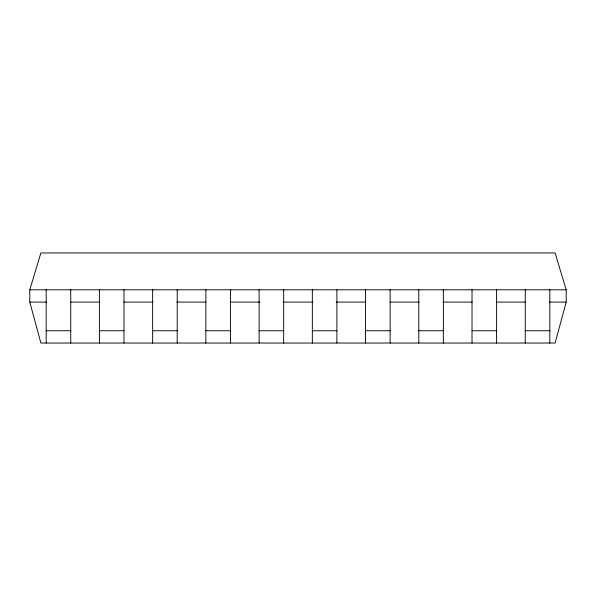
<?xml version="1.0" encoding="UTF-8"?>
<svg xmlns="http://www.w3.org/2000/svg" width="596" height="596" viewBox="0 0 596 596"><rect width="100%" height="100%" fill="white"/><g stroke="black" fill="none" stroke-linecap="round" stroke-linejoin="round"><path stroke-width="0.89" d="M566.2 302.098L555.107 343.043L40.893 343.043L29.8 302.098L29.8 289.812L40.893 252.957L555.107 252.957L566.2 289.812L566.2 302.098L549.438 302.098M29.8 289.812L566.2 289.812M29.8 302.098L46.562 302.098M70.775 302.098L99.644 302.098M123.856 302.098L152.725 302.098M176.938 302.098L205.806 302.098M230.019 302.098L259.819 302.098M283.1 302.098L312.9 302.098M336.181 302.098L365.981 302.098M390.194 302.098L419.062 302.098M443.275 302.098L472.144 302.098M496.356 302.098L525.225 302.098M46.175 330.758L70.745 330.758M99.413 330.758L123.975 330.758M152.643 330.758L177.206 330.758M205.873 330.758L230.436 330.758M259.104 330.758L283.666 330.758M312.334 330.758L336.896 330.758M365.564 330.758L390.127 330.758M418.794 330.758L443.357 330.758M472.025 330.758L496.587 330.758M525.255 330.758L549.825 330.758M549.825 289.812L549.825 343.043M525.255 289.812L525.255 343.043M496.587 289.812L496.587 343.043M472.025 289.812L472.025 343.043M443.357 289.812L443.357 343.043M418.794 289.812L418.794 343.043M390.127 289.812L390.127 343.043M365.564 289.812L365.564 343.043M336.896 289.812L336.896 343.043M312.334 289.812L312.334 343.043M283.666 289.812L283.666 343.043M259.104 289.812L259.104 343.043M230.436 289.812L230.436 343.043M205.873 289.812L205.873 343.043M177.206 289.812L177.206 343.043M152.643 289.812L152.643 343.043M123.975 289.812L123.975 343.043M99.413 289.812L99.413 343.043M70.745 289.812L70.745 343.043M46.175 289.812L46.175 343.043"/></g></svg>
